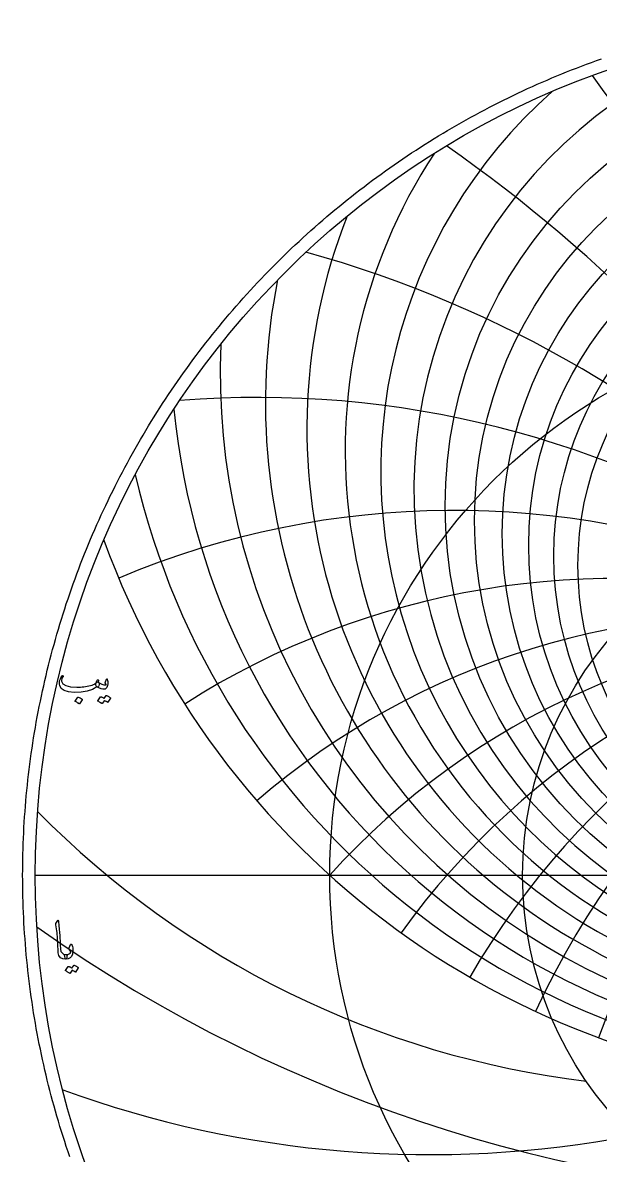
# Model space of a CAD drawing. Header units: millimetres. Extents: x -80 to 80, y -80 to 82.
# Drawn here: x -80.4 to -26.7, y -26 to 79.2 of the extents above; entities that cross this region are included whole.
import ezdxf

# ---------------------------------------------------------------- set-up
doc = ezdxf.new("R2010")
doc.units = ezdxf.units.MM
for name, color, linetype in [('CUT_OUTER', 1, 'Continuous'), ('ENGRAVE', 7, 'Continuous'), ('ENGRAVE_FINE', 8, 'Continuous'), ('TEXT', 5, 'Continuous')]:
    doc.layers.add(name, color=color, linetype=linetype)

msp = doc.modelspace()

# ---------------------------------------------------------------- linework, layer by layer
at = {"layer": 'CUT_OUTER'}
msp.add_lwpolyline([(-75.9985, -26.1452), (-76.1575, -25.6784), (-76.3136, -25.2106), (-76.4668, -24.7419), (-76.6172, -24.2722), (-76.7647, -23.8016), (-76.9093, -23.3302), (-77.051, -22.8578), (-77.1898, -22.3846), (-77.3257, -21.9106), (-77.4587, -21.4357), (-77.5888, -20.96), (-77.7159, -20.4836), (-77.8401, -20.0063), (-77.9614, -19.5283), (-78.0798, -19.0496), (-78.1952, -18.5701), (-78.3077, -18.09), (-78.4172, -17.6092), (-78.5238, -17.1277), (-78.6274, -16.6455), (-78.728, -16.1628), (-78.8257, -15.6794), (-78.9204, -15.1954), (-79.0122, -14.7109), (-79.101, -14.2258), (-79.1868, -13.7402), (-79.2696, -13.2541), (-79.3494, -12.7674), (-79.4263, -12.2803), (-79.5001, -11.7927), (-79.571, -11.3047), (-79.6388, -10.8163), (-79.7037, -10.3274), (-79.7656, -9.8381), (-79.8244, -9.3485), (-79.8803, -8.8586), (-79.9332, -8.3683), (-79.983, -7.8776), (-80.0298, -7.3867), (-80.0736, -6.8955), (-80.1144, -6.4041), (-80.1522, -5.9124), (-80.187, -5.4205), (-80.2188, -4.9283), (-80.2475, -4.436), (-80.2732, -3.9436), (-80.2959, -3.4509), (-80.3155, -2.9582), (-80.3322, -2.4653), (-80.3458, -1.9724), (-80.3564, -1.4793), (-80.3639, -0.9863), (-80.3685, -0.4931), (-80.37, 0), (-80.3685, 0.4931), (-80.3639, 0.9863), (-80.3564, 1.4793), (-80.3458, 1.9724), (-80.3322, 2.4653), (-80.3155, 2.9582), (-80.2959, 3.4509), (-80.2732, 3.9436), (-80.2475, 4.436), (-80.2188, 4.9283), (-80.187, 5.4205), (-80.1522, 5.9124), (-80.1144, 6.4041), (-80.0736, 6.8955), (-80.0298, 7.3867), (-79.983, 7.8776), (-79.9332, 8.3683), (-79.8803, 8.8586), (-79.8244, 9.3485), (-79.7656, 9.8381), (-79.7037, 10.3274), (-79.6388, 10.8163), (-79.571, 11.3047), (-79.5001, 11.7927), (-79.4263, 12.2803), (-79.3494, 12.7674), (-79.2696, 13.2541), (-79.1868, 13.7402), (-79.101, 14.2258), (-79.0122, 14.7109), (-78.9204, 15.1954), (-78.8257, 15.6794), (-78.728, 16.1628), (-78.6274, 16.6455), (-78.5238, 17.1277), (-78.4172, 17.6092), (-78.3077, 18.09), (-78.1952, 18.5701), (-78.0798, 19.0496), (-77.9614, 19.5283), (-77.8401, 20.0063), (-77.7159, 20.4836), (-77.5888, 20.96), (-77.4587, 21.4357), (-77.3257, 21.9106), (-77.1898, 22.3846), (-77.051, 22.8578), (-76.9093, 23.3302), (-76.7647, 23.8016), (-76.6172, 24.2722), (-76.4668, 24.7419), (-76.3136, 25.2106), (-76.1575, 25.6784), (-75.9985, 26.1452), (-75.8366, 26.611), (-75.6719, 27.0758), (-75.5043, 27.5396), (-75.3339, 28.0024), (-75.1607, 28.4641), (-74.9846, 28.9248), (-74.8057, 29.3843), (-74.624, 29.8428), (-74.4395, 30.3001), (-74.2522, 30.7563), (-74.0621, 31.2113), (-73.8692, 31.6651), (-73.6735, 32.1178), (-73.475, 32.5692), (-73.2738, 33.0195), (-73.0698, 33.4684), (-72.8631, 33.9162), (-72.6536, 34.3626), (-72.4414, 34.8078), (-72.2265, 35.2516), (-72.0088, 35.6941), (-71.7884, 36.1353), (-71.5654, 36.5751), (-71.3396, 37.0135), (-71.1111, 37.4505), (-70.88, 37.8862), (-70.6462, 38.3204), (-70.4098, 38.7531), (-70.1706, 39.1844), (-69.9289, 39.6142), (-69.6845, 40.0426), (-69.4375, 40.4694), (-69.1879, 40.8947), (-68.9356, 41.3184), (-68.6808, 41.7406), (-68.4234, 42.1613), (-68.1634, 42.5803), (-67.9009, 42.9978), (-67.6358, 43.4136), (-67.3681, 43.8278), (-67.0979, 44.2403), (-66.8252, 44.6512), (-66.55, 45.0604), (-66.2722, 45.4679), (-65.992, 45.8736), (-65.7093, 46.2777), (-65.4241, 46.68), (-65.1364, 47.0806), (-64.8463, 47.4794), (-64.5538, 47.8764), (-64.2588, 48.2715), (-63.9614, 48.6649), (-63.6616, 49.0565), (-63.3594, 49.4462), (-63.0548, 49.834), (-62.7479, 50.22), (-62.4385, 50.604), (-62.1269, 50.9862), (-61.8128, 51.3664), (-61.4965, 51.7447), (-61.1778, 52.1211), (-60.8569, 52.4955), (-60.5336, 52.8679), (-60.2081, 53.2384), (-59.8803, 53.6068), (-59.5502, 53.9732), (-59.2179, 54.3376), (-58.8834, 54.6999), (-58.5467, 55.0602), (-58.2077, 55.4184), (-57.8666, 55.7745), (-57.5233, 56.1285), (-57.1778, 56.4804), (-56.8302, 56.8302), (-56.4804, 57.1778), (-56.1285, 57.5233), (-55.7745, 57.8666), (-55.4184, 58.2077), (-55.0602, 58.5467), (-54.6999, 58.8834), (-54.3376, 59.2179), (-53.9732, 59.5502), (-53.6068, 59.8803), (-53.2384, 60.2081), (-52.8679, 60.5336), (-52.4955, 60.8569), (-52.1211, 61.1778), (-51.7447, 61.4965), (-51.3664, 61.8128), (-50.9862, 62.1269), (-50.604, 62.4385), (-50.22, 62.7479), (-49.834, 63.0548), (-49.4462, 63.3594), (-49.0565, 63.6616), (-48.6649, 63.9614), (-48.2715, 64.2588), (-47.8764, 64.5538), (-47.4794, 64.8463), (-47.0806, 65.1364), (-46.68, 65.4241), (-46.2777, 65.7093), (-45.8736, 65.992), (-45.4679, 66.2722), (-45.0604, 66.55), (-44.6512, 66.8252), (-44.2403, 67.0979), (-43.8278, 67.3681), (-43.4136, 67.6358), (-42.9978, 67.9009), (-42.5803, 68.1634), (-42.1613, 68.4234), (-41.7406, 68.6808), (-41.3184, 68.9356), (-40.8947, 69.1879), (-40.4694, 69.4375), (-40.0426, 69.6845), (-39.6142, 69.9289), (-39.1844, 70.1706), (-38.7531, 70.4098), (-38.3204, 70.6462), (-37.8862, 70.88), (-37.4505, 71.1111), (-37.0135, 71.3396), (-36.5751, 71.5654), (-36.1353, 71.7884), (-35.6941, 72.0088), (-35.2516, 72.2265), (-34.8078, 72.4414), (-34.3626, 72.6536), (-33.9162, 72.8631), (-33.4684, 73.0698), (-33.0195, 73.2738), (-32.5692, 73.475), (-32.1178, 73.6735), (-31.6651, 73.8692), (-31.2113, 74.0621), (-30.7563, 74.2522), (-30.3001, 74.4395), (-29.8428, 74.624), (-29.3843, 74.8057), (-28.9248, 74.9846), (-28.4641, 75.1607), (-28.0024, 75.3339), (-27.5396, 75.5043), (-27.0758, 75.6719), (-26.611, 75.8366)], dxfattribs=at)
at = {"layer": 'ENGRAVE'}
msp.add_lwpolyline([(-79.2, 0), (79.2, 0)], dxfattribs=at)
for centre, radius in [((0, 0), 79.2), ((0, 32.9537), 38.4027), ((0, 0), 51.8435), ((0, 0), 33.9362)]:
    msp.add_circle(centre, radius, dxfattribs=at)
for centre, radius, start, end in [((0, 41.5186), 53.9652, 158.578774, 21.421226), ((0, 57.578), 77.4789, 199.959035, 340.040965), ((0, -46.6801), 69.7623, 42, 138), ((0, -46.6801), 69.7623, 42, 138), ((-17.7334, 66.1818), 85.9201, 224.535726, 263.111304), ((-42.5308, 73.6655), 99.6154, 249.96829, 280.828753)]:
    msp.add_arc(centre, radius, start, end, dxfattribs=at)
at = {"layer": 'ENGRAVE_FINE'}
for centre, radius in [((0, 34.3037), 41.129), ((0, 31.7418), 35.822), ((0, 30.6522), 33.3692), ((0, 29.6717), 31.0292), ((0, 28.789), 28.789)]:
    msp.add_circle(centre, radius, dxfattribs=at)
for centre, radius, start, end in [((0, 35.8104), 44.0216, 104.505507, 75.494493), ((-191.6703, -46.6801), 203.9713, 7.744385, 36.376389), ((-191.6703, -46.6801), 203.9713, 7.744385, 36.376389), ((0, 37.4961), 47.1047, 131.44749, 48.55251), ((-120.8318, -46.6801), 139.5246, 11.745134, 55.103196), ((-120.8318, -46.6801), 139.5246, 11.745134, 55.103196), ((0, 39.3879), 50.4076, 146.69677, 33.30323), ((-83.1395, -46.6801), 108.5308, 15.907198, 74.457561), ((-83.1395, -46.6801), 108.5308, 15.907198, 74.457561), ((0, 43.9286), 57.82, 168.649585, 11.350415), ((0, 46.6677), 62.0244, 177.547342, 2.452658), ((-58.5375, -46.6801), 91.0682, 20.296793, 94.565762), ((-58.5375, -46.6801), 91.0682, 20.296793, 94.565762), ((58.5375, -46.6801), 91.0682, 85.434238, 159.703207), ((58.5375, -46.6801), 91.0682, 85.434238, 159.703207), ((0, 49.7987), 66.6437, 185.608142, 354.391858), ((0, 53.4012), 71.76, 193.034463, 346.965537), ((-40.2773, -46.6801), 80.5545, 24.992282, 112.762358), ((-40.2773, -46.6801), 80.5545, 24.992282, 112.762358), ((40.2773, -46.6801), 80.5545, 67.237642, 155.007718), ((40.2773, -46.6801), 80.5545, 67.237642, 155.007718), ((-25.3914, -46.6801), 74.2395, 30.089288, 122.535602), ((-25.3914, -46.6801), 74.2395, 30.089288, 122.535602), ((25.3914, -46.6801), 74.2395, 57.464398, 149.910712), ((25.3914, -46.6801), 74.2395, 57.464398, 149.910712), ((-12.301, -46.6801), 70.8385, 35.707517, 130.834526), ((-12.301, -46.6801), 70.8385, 35.707517, 130.834526), ((12.301, -46.6801), 70.8385, 49.165474, 144.292483), ((12.301, -46.6801), 70.8385, 49.165474, 144.292483), ((0, 106.9863), 136.9181, 234.73332, 305.26668)]:
    msp.add_arc(centre, radius, start, end, dxfattribs=at)
at = {"layer": 'TEXT'}
for points in [[(-73.3527, 17.9323), (-73.3479, 17.9298), (-73.3434, 17.9273), (-73.3392, 17.9248), (-73.3353, 17.9223), (-73.3314, 17.9195), (-73.3271, 17.9161), (-73.3226, 17.912), (-73.3178, 17.9073), (-73.2775, 17.8599), (-73.2616, 17.7924), (-73.27, 17.705), (-73.3028, 17.5976), (-73.3331, 17.5323), (-73.364, 17.4914), (-73.3955, 17.4749), (-73.4277, 17.4827), (-73.4439, 17.4905), (-73.4577, 17.4939), (-73.4689, 17.493), (-73.4776, 17.4877), (-73.8873, 17.2635), (-74.3769, 17.1055), (-74.9465, 17.0136), (-75.596, 16.988), (-76.1212, 17.033), (-76.5178, 17.1529), (-76.7857, 17.3478), (-76.925, 17.6176), (-76.9465, 17.745), (-76.9512, 17.8724), (-76.939, 17.9998), (-76.91, 18.1272), (-76.8703, 18.2399), (-76.8213, 18.3432), (-76.7629, 18.4372), (-76.6952, 18.5219), (-76.6823, 18.5325), (-76.6689, 18.5393), (-76.6549, 18.5425), (-76.6402, 18.5418), (-76.6265, 18.5359), (-76.6152, 18.5281), (-76.6065, 18.5184), (-76.6002, 18.5069), (-76.5974, 18.4956), (-76.599, 18.4819), (-76.6049, 18.4656), (-76.6152, 18.4469), (-76.6877, 18.3407), (-76.7351, 18.2371), (-76.7576, 18.1359), (-76.7551, 18.0372), (-76.6364, 17.7899), (-76.3604, 17.6126), (-75.927, 17.5051), (-75.3362, 17.4677), (-75.174, 17.4702), (-75.0121, 17.4777), (-74.8505, 17.4902), (-74.6892, 17.5076), (-74.5292, 17.5301), (-74.3713, 17.5576), (-74.2157, 17.5901), (-74.0622, 17.6275), (-73.9132, 17.67), (-73.7912, 17.7125), (-73.6959, 17.7549), (-73.6275, 17.7974), (-73.6011, 17.8199), (-73.5769, 17.8474), (-73.5549, 17.8799), (-73.5351, 17.9173), (-73.5165, 17.9592), (-73.4983, 18.0048), (-73.4803, 18.0541), (-73.4627, 18.1072), (-73.4558, 18.1234), (-73.4452, 18.1372), (-73.4308, 18.1484), (-73.4127, 18.1571), (-73.3933, 18.1618), (-73.3752, 18.1609), (-73.3584, 18.1543), (-73.3427, 18.1421), (-73.3303, 18.1253), (-73.3228, 18.1047), (-73.3203, 18.0803), (-73.3228, 18.0522)], [(-73.5026, 17.5326), (-73.557, 17.5841), (-73.5851, 17.6488), (-73.5869, 17.7265), (-73.5626, 17.8174), (-73.5098, 17.8989), (-73.4614, 17.9485), (-73.4174, 17.9663), (-73.3777, 17.9523), (-73.1904, 17.8283), (-73.003, 17.7412), (-72.8157, 17.6909), (-72.6283, 17.6775), (-72.6217, 17.6788), (-72.6171, 17.6825), (-72.6143, 17.6887), (-72.6133, 17.6975), (-72.618, 17.714), (-72.632, 17.7387), (-72.6555, 17.7715), (-72.6883, 17.8124), (-72.6945, 17.8249), (-72.6982, 17.8374), (-72.6995, 17.8499), (-72.6982, 17.8624), (-72.5783, 18.2071), (-72.5727, 18.2202), (-72.5659, 18.2296), (-72.5577, 18.2352), (-72.5484, 18.2371), (-72.539, 18.2355), (-72.5309, 18.2308), (-72.524, 18.223), (-72.5184, 18.2121), (-72.4809, 18.1), (-72.4584, 17.9885), (-72.4509, 17.8777), (-72.4584, 17.7674), (-72.4828, 17.6304), (-72.5159, 17.5189), (-72.5577, 17.433), (-72.6083, 17.3727), (-72.6467, 17.3396), (-72.682, 17.3153), (-72.7142, 17.2997), (-72.7432, 17.2928), (-72.9106, 17.2891), (-73.0929, 17.3278), (-73.2903, 17.409), (-73.5026, 17.5326)], [(-75.2463, 16.5434), (-75.24, 16.5496), (-75.2313, 16.5534), (-75.22, 16.5546), (-75.2063, 16.5534), (-75.1092, 16.514), (-75.0177, 16.4659), (-74.9318, 16.4091), (-74.8516, 16.3435), (-74.8438, 16.3335), (-74.8403, 16.3236), (-74.8413, 16.3136), (-74.8466, 16.3036), (-75.0814, 15.9239), (-75.0901, 15.9148), (-75.1014, 15.9126), (-75.1151, 15.9173), (-75.1314, 15.9289), (-75.1454, 15.9389), (-75.1676, 15.9538), (-75.1979, 15.9738), (-75.2363, 15.9988), (-75.2834, 16.0288), (-75.34, 16.0638), (-75.4058, 16.1037), (-75.4811, 16.1487), (-75.4911, 16.1562), (-75.4961, 16.1637), (-75.4961, 16.1712), (-75.4911, 16.1787)], [(-72.6133, 16.6833), (-72.6071, 16.6895), (-72.5983, 16.6933), (-72.5871, 16.6945), (-72.5733, 16.6933), (-72.5242, 16.6748), (-72.4765, 16.6545), (-72.4305, 16.6324), (-72.386, 16.6083), (-72.3427, 16.5821), (-72.3004, 16.5534), (-72.2591, 16.5222), (-72.2186, 16.4884), (-72.2108, 16.4781), (-72.2074, 16.4672), (-72.2083, 16.4556), (-72.2136, 16.4435), (-72.4534, 16.0638), (-72.46, 16.0588), (-72.4697, 16.0588), (-72.4825, 16.0638), (-72.4984, 16.0737), (-72.5093, 16.083), (-72.5271, 16.0956), (-72.5518, 16.1117), (-72.5833, 16.1312), (-72.6221, 16.1545), (-72.6683, 16.1818), (-72.722, 16.2132), (-72.7832, 16.2486), (-72.973, 15.9538), (-72.9818, 15.9448), (-72.993, 15.9426), (-73.0068, 15.9473), (-73.023, 15.9588), (-73.037, 15.9688), (-73.0592, 15.9838), (-73.0895, 16.0038), (-73.1279, 16.0288), (-73.1751, 16.0588), (-73.2316, 16.0937), (-73.2975, 16.1337), (-73.3727, 16.1787), (-73.3805, 16.1862), (-73.384, 16.1937), (-73.383, 16.2012), (-73.3777, 16.2086), (-73.1329, 16.5734), (-73.1267, 16.5796), (-73.1179, 16.5834), (-73.1067, 16.5846), (-73.0929, 16.5834), (-73.0511, 16.5698), (-73.0105, 16.554), (-72.9712, 16.536), (-72.9331, 16.5159), (-72.8962, 16.4939), (-72.8606, 16.4703), (-72.8263, 16.4452), (-72.7932, 16.4185)], [(-77.1167, -4.2106), (-77.107, -4.1956), (-77.098, -4.1856), (-77.0896, -4.1806), (-77.0818, -4.1806), (-77.0699, -4.1872), (-77.0593, -4.2069), (-77.0499, -4.2396), (-77.0418, -4.2855), (-77.0006, -4.6587), (-76.9668, -5.0037), (-76.9406, -5.3207), (-76.9219, -5.6095), (-76.9099, -5.8565), (-76.8988, -6.0779), (-76.8886, -6.2737), (-76.8794, -6.4439), (-76.8715, -6.5885), (-76.865, -6.7074), (-76.8602, -6.8008), (-76.8569, -6.8685), (-76.8126, -7.0715), (-76.7145, -7.2208), (-76.5628, -7.3163), (-76.3573, -7.3582), (-76.3002, -7.3732), (-76.2636, -7.4081), (-76.2477, -7.4631), (-76.2524, -7.538), (-76.2758, -7.6561), (-76.3011, -7.7404), (-76.3283, -7.791), (-76.3573, -7.8078), (-76.6465, -7.7697), (-76.8594, -7.6554), (-76.9962, -7.465), (-77.0568, -7.1983), (-77.0663, -7.0707), (-77.0749, -6.9429), (-77.0825, -6.8147), (-77.0893, -6.6862), (-77.0953, -6.5574), (-77.1011, -6.4283), (-77.1066, -6.2988), (-77.1117, -6.1691), (-77.1211, -5.9216), (-77.1342, -5.6988), (-77.1511, -5.5007), (-77.1717, -5.3272), (-77.196, -5.1607), (-77.2241, -4.9831), (-77.256, -4.7947), (-77.2916, -4.5953), (-77.2963, -4.5594), (-77.2953, -4.5266), (-77.2888, -4.4969), (-77.2766, -4.4704)], [(-76.0576, -6.7536), (-75.9177, -6.4439), (-75.897, -6.4098), (-75.8752, -6.3977), (-75.8521, -6.4073), (-75.8277, -6.4389), (-75.7828, -6.5333), (-75.7478, -6.6319), (-75.7228, -6.7344), (-75.7078, -6.8411), (-75.7031, -6.9524), (-75.7091, -7.069), (-75.7256, -7.191), (-75.7528, -7.3182), (-75.8355, -7.5324), (-75.9639, -7.6854), (-76.1378, -7.7772), (-76.3573, -7.8078), (-76.3826, -7.7919), (-76.4085, -7.7441), (-76.4351, -7.6645), (-76.4622, -7.553), (-76.47, -7.4934), (-76.4685, -7.4444), (-76.4576, -7.4059), (-76.4373, -7.3782), (-76.421, -7.3675), (-76.4023, -7.3607), (-76.381, -7.3575), (-76.3573, -7.3582), (-76.219, -7.3538), (-76.0988, -7.3257), (-75.9967, -7.2739), (-75.9127, -7.1983), (-75.9089, -7.1924), (-75.9077, -7.1846), (-75.9089, -7.1749), (-75.9127, -7.1633), (-75.9323, -7.0927), (-75.9614, -7.0209), (-75.9998, -6.9479), (-76.0476, -6.8735), (-76.0632, -6.8454), (-76.07, -6.8161), (-76.0682, -6.7855), (-76.0576, -6.7536)], [(-75.6129, -8.3724), (-75.6066, -8.3661), (-75.5979, -8.3624), (-75.5867, -8.3611), (-75.5729, -8.3624), (-75.5237, -8.3808), (-75.4761, -8.4011), (-75.4301, -8.4233), (-75.3856, -8.4473), (-75.3423, -8.4736), (-75.3, -8.5023), (-75.2586, -8.5335), (-75.2182, -8.5672), (-75.2104, -8.5775), (-75.207, -8.5885), (-75.2079, -8.6), (-75.2132, -8.6122), (-75.453, -8.9919), (-75.4596, -8.9969), (-75.4693, -8.9969), (-75.4821, -8.9919), (-75.498, -8.9819), (-75.5089, -8.9727), (-75.5267, -8.9601), (-75.5514, -8.944), (-75.5829, -8.9245), (-75.6216, -8.9012), (-75.6679, -8.8739), (-75.7216, -8.8425), (-75.7828, -8.807), (-75.9726, -9.1018), (-75.9814, -9.1109), (-75.9926, -9.1131), (-76.0063, -9.1084), (-76.0226, -9.0968), (-76.0366, -9.0868), (-76.0588, -9.0718), (-76.0891, -9.0519), (-76.1275, -9.0269), (-76.1746, -8.9969), (-76.2312, -8.9619), (-76.2971, -8.922), (-76.3723, -8.877), (-76.3801, -8.8695), (-76.3835, -8.862), (-76.3826, -8.8545), (-76.3773, -8.847), (-76.1325, -8.4823), (-76.1262, -8.4761), (-76.1175, -8.4723), (-76.1063, -8.4711), (-76.0925, -8.4723), (-76.0507, -8.4859), (-76.0101, -8.5017), (-75.9707, -8.5196), (-75.9326, -8.5398), (-75.8958, -8.5618), (-75.8602, -8.5853), (-75.8259, -8.6105), (-75.7928, -8.6372)]]:
    msp.add_lwpolyline(points, close=True, dxfattribs=at)

doc.saveas('drawing.dxf')
